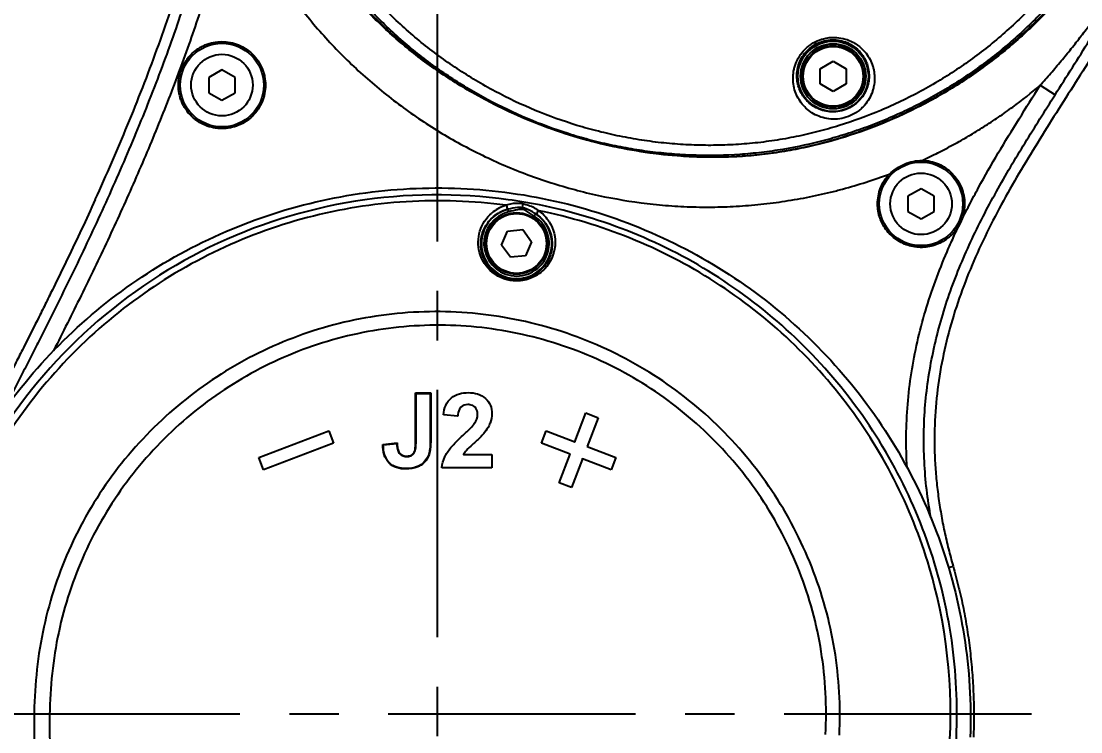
# Model space of a CAD drawing. Header units: millimetres. Extents: x 5828 to 6704, y 123 to 421.
# Drawn here: x 6585.03 to 6593.06, y 340.61 to 345.99 of the extents above; entities that cross this region are included whole.
import ezdxf

# ---------------------------------------------------------------- set-up
doc = ezdxf.new("R2010")
doc.units = ezdxf.units.MM
doc.linetypes.add('CENTER', pattern=[0.6, 0.375, -0.075, 0.075, -0.075])
for name, color, linetype in [('中心线', 7, 'Continuous'), ('外形图', 7, 'Continuous'), ('尺寸标注', 7, 'Continuous'), ('运动范围', 7, 'Continuous')]:
    doc.layers.add(name, color=color, linetype=linetype)
doc.styles.add('微软雅黑', font='msyh.ttc', dxfattribs={"height": 1.5})
doc.dimstyles.new('尺寸标注_1_15比例', dxfattribs={"dimtxt": 1.5, "dimasz": 1.25, "dimexe": 0.5, "dimexo": 0.4, "dimgap": 0.5, "dimtad": 1, "dimdec": 1, "dimlfac": 15, "dimdsep": 46, "dimtxsty": '微软雅黑', "dimcen": 0.09, "dimadec": 0, "dimazin": 0, "dimtp": 0.01, "dimtm": 0.01, "dimtfac": 1, "dimtdec": 1, "dimtofl": 0, "dimtmove": 0, "dimatfit": 3, "dimfxl": 1, "dimtolj": 1, "dimarcsym": 0})

# ---------------------------------------------------------------- blocks, each defined once
blk = doc.blocks.new('*D797')
at = {"layer": 'Defpoints', "color": 0}
for p in [(6541.8372, 378.1181), (6588.1866, 378.1181), (6595.1201, 318.7401)]:
    blk.add_point(p, dxfattribs=at)
at = {"layer": '尺寸标注', "color": 0, "lineweight": -2}
for p, q in [((6587.7866, 378.1181), (6541.3372, 378.1181)), ((6541.8372, 319.9901), (6541.8372, 376.8681)), ((6594.7201, 318.7401), (6541.3372, 318.7401))]:
    blk.add_line(p, q, dxfattribs=at)
at = {"layer": '尺寸标注', "color": 0}
for points in [[(6542.0455, 376.8681), (6541.6288, 376.8681), (6541.8372, 378.1181)], [(6541.6288, 319.9901), (6542.0455, 319.9901), (6541.8372, 318.7401)]]:
    blk.add_solid(points, dxfattribs=at)
at = {"layer": '尺寸标注', "color": 0, "insert": (6540.562, 347.1133), "char_height": 1.5, "attachment_point": 5, "rotation": 90, "style": '微软雅黑'}
blk.add_mtext('\\A1;890.7', dxfattribs=at)
blk = doc.blocks.new('*D798')
at = {"layer": 'Defpoints', "color": 0}
for p in [(6625.5646, 340.7401), (6588.1866, 317.3222), (6625.5646, 301.6394)]:
    blk.add_point(p, dxfattribs=at)
at = {"layer": '尺寸标注', "color": 0, "lineweight": -2}
for p, q in [((6625.5646, 340.3401), (6625.5646, 301.1394)), ((6588.1866, 316.9222), (6588.1866, 301.1394)), ((6589.4366, 301.6394), (6624.3146, 301.6394))]:
    blk.add_line(p, q, dxfattribs=at)
at = {"layer": '尺寸标注', "color": 0}
for points in [[(6589.4366, 301.8477), (6589.4366, 301.4311), (6588.1866, 301.6394)], [(6624.3146, 301.4311), (6624.3146, 301.8477), (6625.5646, 301.6394)]]:
    blk.add_solid(points, dxfattribs=at)
at = {"layer": '尺寸标注', "color": 0, "insert": (6607.2753, 302.915), "char_height": 1.5, "attachment_point": 5, "style": '微软雅黑'}
blk.add_mtext('\\A1;\\A1;560.6', dxfattribs=at)
blk = doc.blocks.new('*D799')
at = {"layer": 'Defpoints', "color": 0}
for p in [(6550.8086, 340.7401), (6588.1866, 305.9336), (6550.8086, 301.6394)]:
    blk.add_point(p, dxfattribs=at)
at = {"layer": '尺寸标注', "color": 0, "lineweight": -2}
for p, q in [((6550.8086, 340.3401), (6550.8086, 301.1394)), ((6588.1866, 305.5336), (6588.1866, 301.1394)), ((6586.9366, 301.6394), (6552.0586, 301.6394))]:
    blk.add_line(p, q, dxfattribs=at)
at = {"layer": '尺寸标注', "color": 0}
for points in [[(6552.0586, 301.8477), (6552.0586, 301.4311), (6550.8086, 301.6394)], [(6586.9366, 301.4311), (6586.9366, 301.8477), (6588.1866, 301.6394)]]:
    blk.add_solid(points, dxfattribs=at)
at = {"layer": '尺寸标注', "color": 0, "insert": (6570.2106, 302.915), "char_height": 1.5, "attachment_point": 5, "style": '微软雅黑'}
blk.add_mtext('\\A1;\\A1;560.6', dxfattribs=at)
blk = doc.blocks.new('*D817')
at = {"layer": 'Defpoints', "color": 0}
for p in [(6580.872, 340.7401), (6588.1866, 317.3222), (6588.1866, 306.6511)]:
    blk.add_point(p, dxfattribs=at)
at = {"layer": '尺寸标注', "color": 0, "lineweight": -2}
for p, q in [((6580.872, 340.3401), (6580.872, 306.1511)), ((6588.1866, 316.9222), (6588.1866, 306.1511)), ((6580.872, 306.6511), (6572.997, 306.6511)), ((6582.122, 306.6511), (6586.9366, 306.6511))]:
    blk.add_line(p, q, dxfattribs=at)
at = {"layer": '尺寸标注', "color": 0}
for points in [[(6582.122, 306.8594), (6582.122, 306.4428), (6580.872, 306.6511)], [(6586.9366, 306.4428), (6586.9366, 306.8594), (6588.1866, 306.6511)]]:
    blk.add_solid(points, dxfattribs=at)
at = {"layer": '尺寸标注', "color": 0, "insert": (6575.9077, 307.9302), "char_height": 1.5, "attachment_point": 5, "style": '微软雅黑'}
blk.add_mtext('\\A1;109.7', dxfattribs=at)
blk = doc.blocks.new('*D818')
at = {"layer": 'Defpoints', "color": 0}
for p in [(6608.3994, 340.7401), (6588.1866, 317.3222), (6608.3994, 306.6511)]:
    blk.add_point(p, dxfattribs=at)
at = {"layer": '尺寸标注', "color": 0, "lineweight": -2}
for p, q in [((6608.3994, 340.3401), (6608.3994, 306.1511)), ((6588.1866, 316.9222), (6588.1866, 306.1511)), ((6589.4366, 306.6511), (6607.1494, 306.6511))]:
    blk.add_line(p, q, dxfattribs=at)
at = {"layer": '尺寸标注', "color": 0}
for points in [[(6589.4366, 306.8594), (6589.4366, 306.4428), (6588.1866, 306.6511)], [(6607.1494, 306.4428), (6607.1494, 306.8594), (6608.3994, 306.6511)]]:
    blk.add_solid(points, dxfattribs=at)
at = {"layer": '尺寸标注', "color": 0, "insert": (6598.293, 307.9263), "char_height": 1.5, "attachment_point": 5, "style": '微软雅黑'}
blk.add_mtext('\\A1;303.2', dxfattribs=at)

msp = doc.modelspace()

# ---------------------------------------------------------------- linework, layer by layer
at = {"layer": '中心线', "linetype": 'CENTER', "ltscale": 5}
for p, q in [((6588.1866, 317.3222), (6588.1866, 364.2858)), ((6592.6895, 340.7401), (6583.7014, 340.7401))]:
    msp.add_line(p, q, dxfattribs=at)
at = {"layer": '外形图', "color": 7, "linetype": 'Continuous'}
for p, q in [((6591.0873, 345.6308), (6591.1866, 345.6881)), ((6591.1866, 345.6881), (6591.2859, 345.6308)), ((6586.5533, 345.6214), (6586.454, 345.5641)), ((6586.6526, 345.5641), (6586.5533, 345.6214)), ((6591.0873, 345.5161), (6591.0873, 345.6308)), ((6591.2859, 345.6308), (6591.2859, 345.5161)), ((6586.2236, 345.5068), (6586.2366, 345.5068)), ((6586.454, 345.5641), (6586.454, 345.4494)), ((6586.6526, 345.4494), (6586.6526, 345.5641)), ((6591.1866, 345.4588), (6591.0873, 345.5161)), ((6591.2859, 345.5161), (6591.1866, 345.4588)), ((6592.7569, 345.5053), (6592.8694, 345.4338)), ((6586.454, 345.4494), (6586.5533, 345.3921)), ((6586.5533, 345.3921), (6586.6526, 345.4494)), ((6591.8616, 344.9364), (6591.8612, 344.9233)), ((6591.8533, 344.7214), (6591.754, 344.6641)), ((6591.9526, 344.6641), (6591.8533, 344.7214)), ((6591.754, 344.6641), (6591.754, 344.5494)), ((6591.9526, 344.5494), (6591.9526, 344.6641)), ((6588.7218, 344.5658), (6588.7266, 344.5464)), ((6588.8286, 344.5773), (6588.827, 344.5646)), ((6588.9322, 344.5306), (6588.9213, 344.5139)), ((6591.754, 344.5494), (6591.8533, 344.4921)), ((6591.8533, 344.4921), (6591.9526, 344.5494)), ((6588.6726, 344.2948), (6588.7192, 344.3995)), ((6588.7192, 344.3995), (6588.8333, 344.4115)), ((6588.8333, 344.4115), (6588.9007, 344.3188)), ((6588.74, 344.202), (6588.6726, 344.2948)), ((6588.9007, 344.3188), (6588.854, 344.214)), ((6588.854, 344.214), (6588.74, 344.202)), ((6588.0218, 342.8074), (6588.0218, 343.1734)), ((6588.0218, 343.1734), (6588.1359, 343.1734)), ((6588.0218, 343.1734), (6588.0247, 343.1705)), ((6588.0247, 342.8074), (6588.0247, 343.1705)), ((6588.0247, 343.1705), (6588.1329, 343.1705)), ((6588.1359, 343.1734), (6588.1329, 343.1705)), ((6588.1329, 343.1705), (6588.1329, 342.8147)), ((6588.1359, 343.1734), (6588.1359, 342.8147)), ((6588.4207, 343.1758), (6588.4207, 343.1729)), ((6588.2933, 343.1366), (6588.295, 343.1343)), ((6588.418, 343.0857), (6588.418, 343.0886)), ((6588.5525, 343.1304), (6588.5505, 343.1283)), ((6588.3407, 342.9972), (6588.2325, 343.008)), ((6588.3639, 343.0652), (6588.3618, 343.0673)), ((6588.4718, 343.066), (6588.4738, 343.0681)), ((6588.4915, 343.0103), (6588.4944, 343.0103)), ((6588.6005, 343.0181), (6588.5976, 343.0181)), ((6589.2287, 342.8037), (6589.3123, 343.0216)), ((6589.3123, 343.0216), (6589.4057, 342.9857)), ((6589.3123, 343.0216), (6589.314, 343.0178)), ((6588.4688, 342.944), (6588.4713, 342.9424)), ((6588.5866, 342.945), (6588.5839, 342.9461)), ((6589.4057, 342.9857), (6589.3221, 342.7679)), ((6589.4057, 342.9857), (6589.4019, 342.9841)), ((6586.8333, 342.6843), (6587.3624, 342.8873)), ((6587.3624, 342.8873), (6587.3607, 342.8836)), ((6587.3624, 342.8873), (6587.3982, 342.794)), ((6588.3788, 342.8513), (6588.3808, 342.8491)), ((6588.5433, 342.8727), (6588.541, 342.8745)), ((6588.975, 342.794), (6589.0109, 342.8873)), ((6589.0109, 342.8873), (6589.0125, 342.8836)), ((6589.0109, 342.8873), (6589.2287, 342.8037)), ((6587.3982, 342.794), (6586.8692, 342.5909)), ((6587.3982, 342.794), (6587.3944, 342.7957)), ((6587.7733, 342.7819), (6587.8811, 342.7942)), ((6587.7762, 342.7793), (6587.8783, 342.791)), ((6587.8811, 342.7942), (6587.8783, 342.791)), ((6588.0218, 342.8074), (6588.0247, 342.8074)), ((6588.1359, 342.8147), (6588.1329, 342.8147)), ((6588.4722, 342.8004), (6588.4702, 342.8026)), ((6588.975, 342.794), (6588.9788, 342.7957)), ((6589.1929, 342.7104), (6588.975, 342.794)), ((6589.2287, 342.8037), (6589.2304, 342.8)), ((6589.3221, 342.7679), (6589.3183, 342.7662)), ((6589.3221, 342.7679), (6589.5399, 342.6843)), ((6586.8333, 342.6843), (6586.8371, 342.6826)), ((6586.8692, 342.5909), (6586.8333, 342.6843)), ((6587.8952, 342.7253), (6587.8927, 342.7238)), ((6587.9519, 342.6949), (6587.9519, 342.692)), ((6588.0059, 342.7166), (6588.0082, 342.7149)), ((6588.1233, 342.7066), (6588.1205, 342.7075)), ((6588.2567, 342.7151), (6588.2592, 342.7136)), ((6588.3848, 342.7077), (6588.6005, 342.7077)), ((6588.4069, 342.7377), (6588.4048, 342.7397)), ((6588.6005, 342.7077), (6588.5976, 342.7048)), ((6588.6005, 342.7077), (6588.6005, 342.6068)), ((6589.1092, 342.4925), (6589.1929, 342.7104)), ((6589.1929, 342.7104), (6589.1966, 342.7121)), ((6589.2862, 342.6745), (6589.2026, 342.4567)), ((6589.2862, 342.6745), (6589.2845, 342.6783)), ((6589.5041, 342.5909), (6589.2862, 342.6745)), ((6589.5399, 342.6843), (6589.5041, 342.5909)), ((6589.5399, 342.6843), (6589.5361, 342.6826)), ((6586.8692, 342.5909), (6586.8709, 342.5947)), ((6587.8189, 342.6439), (6587.821, 342.6459)), ((6587.948, 342.5971), (6587.948, 342.6)), ((6588.0631, 342.627), (6588.0615, 342.6294)), ((6588.6005, 342.6068), (6588.2197, 342.6068)), ((6588.6005, 342.6068), (6588.5976, 342.6097)), ((6589.5041, 342.5909), (6589.5024, 342.5947)), ((6589.1092, 342.4925), (6589.113, 342.4942)), ((6589.2026, 342.4567), (6589.1092, 342.4925)), ((6589.2026, 342.4567), (6589.2009, 342.4605)), ((6592.061, 341.8515), (6592.0957, 341.861))]:
    msp.add_line(p, q, dxfattribs=at)
msp.add_lwpolyline([(6587.6729, 346.0571), (6587.7543, 345.9756), (6587.8389, 345.8964), (6587.9267, 345.8196), (6588.0177, 345.7454), (6588.1119, 345.6737), (6588.2092, 345.6047), (6588.3095, 345.5385), (6588.4128, 345.4752), (6588.5187, 345.4149), (6588.6272, 345.358), (6588.738, 345.3045), (6588.8507, 345.2545), (6588.9651, 345.2083), (6589.0811, 345.1658), (6589.1984, 345.1273), (6589.3169, 345.0927), (6589.4364, 345.062), (6589.5566, 345.0354), (6589.6771, 345.0129), (6589.7974, 344.9945), (6589.9171, 344.9802), (6590.0358, 344.9702), (6590.1532, 344.9641), (6590.2692, 344.9621), (6590.3837, 344.964), (6590.4968, 344.9698), (6590.609, 344.9794), (6590.7207, 344.9928), (6590.8326, 345.0102), (6590.9449, 345.0316), (6591.0578, 345.0571), (6591.1711, 345.0868), (6591.2845, 345.1206), (6591.3975, 345.1585), (6591.5097, 345.2003), (6591.6205, 345.2459), (6591.7296, 345.2951), (6591.8368, 345.3479), (6591.9422, 345.4041), (6592.0458, 345.4639), (6592.1477, 345.5273), (6592.2477, 345.5943), (6592.3457, 345.6647), (6592.4411, 345.7384), (6592.5337, 345.8149), (6592.6233, 345.8941), (6592.7098, 345.976), (6592.7934, 346.0606)], dxfattribs=at)
for centre, radius in [((6586.5533, 345.5068), 0.3167), ((6591.1866, 345.5734), 0.267), ((6591.1866, 345.5734), 0.247), ((6591.1866, 345.5734), 0.2333), ((6586.5533, 345.5068), 0.2333), ((6591.1866, 345.5734), 0.2267), ((6591.8533, 344.6068), 0.3167), ((6591.8533, 344.6068), 0.2333), ((6588.7866, 344.3068), 0.2333), ((6588.7866, 344.3068), 0.2267)]:
    msp.add_circle(centre, radius, dxfattribs=at)
for centre, radius, start, end in [((6595.5055, 348.9732), 5.6833, 226.76877, 226.90065), ((6588.7962, 344.3453), 0.2653, 99.86214, 109.38232), ((6588.1851, 340.7318), 3.9433, 78.66838, 82.15331), ((6588.7942, 344.3581), 0.2524, 90.35805, 99.90064), ((6588.7937, 344.348), 0.2625, 81.29358, 90.23493), ((6588.7866, 344.3068), 0.247, 104.05744, 56.96716), ((6588.7898, 344.3124), 0.2948, 108.39013, 130.45806), ((6588.7873, 344.3187), 0.288, 107.33235, 108.31165), ((6588.7871, 344.3194), 0.2873, 105.93526, 107.33249), ((6588.793, 344.2861), 0.2887, 105.31826, 106.30108), ((6588.6305, 344.0632), 0.5563, 57.16582, 61.2862), ((6588.774, 344.2894), 0.2885, 54.69972, 55.68023), ((6588.7893, 344.3453), 0.2667, 51.62155, 52.88062), ((6588.7901, 344.3185), 0.2877, 52.69417, 55.07058), ((6588.7865, 344.314), 0.2935, 32.16755, 52.66034), ((6588.8199, 342.2887), 0.9286, 128.98149, 129.23728), ((6588.8484, 343.4286), 0.6662, 219.99148, 220.35249), ((6588.4728, 343.5674), 1.0519, 228.31437, 228.52744), ((6588.5305, 342.4586), 0.2885, 120.33391, 121.45998), ((6588.6721, 342.1067), 0.6743, 131.76325, 132.1346)]:
    msp.add_arc(centre, radius, start, end, dxfattribs=at)
for points, knots in [([(6593.6494, 350.0208), (6593.6664, 349.9321), (6593.6921, 349.7992), (6593.7262, 349.6219), (6593.7516, 349.4889), (6593.7769, 349.3559), (6593.8018, 349.2228), (6593.8265, 349.0897), (6593.8516, 348.9566), (6593.8771, 348.8237), (6593.9027, 348.6907), (6593.9265, 348.5574), (6593.9468, 348.4235), (6593.962, 348.2889), (6593.9745, 348.1089), (6593.975, 347.8829), (6593.9507, 347.6129), (6593.9022, 347.3463), (6593.8312, 347.0847), (6593.7402, 346.8294), (6593.6325, 346.5808), (6593.5112, 346.3386), (6593.3795, 346.1019), (6593.2405, 345.8695), (6593.0969, 345.6399), (6592.9027, 345.3355), (6592.7091, 345.0307), (6592.5259, 344.7195), (6592.3965, 344.4815), (6592.2782, 344.2378), (6592.1741, 343.9877), (6592.0873, 343.731), (6592.0202, 343.4684), (6591.9748, 343.2012), (6591.9527, 342.931), (6591.9545, 342.705), (6591.9677, 342.525), (6591.9832, 342.3904), (6592.0038, 342.2566), (6592.0252, 342.1457), (6592.0448, 342.0576), (6592.0662, 341.9699), (6592.0838, 341.9046), (6592.0957, 341.861)], [0, 0, 0, 0, 0.031253, 0.04688, 0.062506, 0.078133, 0.093759, 0.109386, 0.125012, 0.140638, 0.156265, 0.17189, 0.187516, 0.203142, 0.218765, 0.250005, 0.281248, 0.312491, 0.343736, 0.374984, 0.406234, 0.437485, 0.468738, 0.499991, 0.531244, 0.562497, 0.625003, 0.656256, 0.687508, 0.71876, 0.750009, 0.781257, 0.812504, 0.84375, 0.874995, 0.90624, 0.921866, 0.937493, 0.953119, 0.968746, 0.97656, 0.984373, 1, 1, 1, 1]), ([(6593.7541, 348.8209), (6593.7594, 348.7642), (6593.7676, 348.6505), (6593.7726, 348.4796), (6593.7693, 348.3087), (6593.7573, 348.1381), (6593.7365, 347.9684), (6593.6974, 347.7439), (6593.628, 347.4672), (6593.5135, 347.1447), (6593.3684, 346.8347), (6593.1936, 346.5404), (6592.9907, 346.2648), (6592.7618, 346.0103), (6592.5515, 345.8176), (6592.3728, 345.6761), (6592.2339, 345.5765), (6592.0904, 345.4834), (6591.9427, 345.3974), (6591.7911, 345.3183), (6591.5843, 345.2224), (6591.3709, 345.1415), (6591.1526, 345.0761), (6590.9866, 345.0352), (6590.8187, 345.0027), (6590.6494, 344.9789), (6590.479, 344.9641), (6590.2512, 344.9562), (6589.9662, 344.9681), (6589.6837, 345.0072), (6589.4606, 345.0538), (6589.2398, 345.1104), (6588.9689, 345.1998), (6588.6551, 345.3361), (6588.3549, 345.5004), (6588.0713, 345.692), (6587.8076, 345.9102), (6587.5671, 346.1538), (6587.3528, 346.4207), (6587.1984, 346.6606), (6587.0906, 346.8615), (6587.0177, 347.0161), (6586.953, 347.1744), (6586.8971, 347.336), (6586.8497, 347.5003), (6586.8101, 347.6666), (6586.7841, 347.8067), (6586.7683, 347.9196), (6586.762, 347.9762), (6586.7593, 348.0046)], [0, 0, 0, 0, 0.015628, 0.031256, 0.046883, 0.062511, 0.078138, 0.093766, 0.125012, 0.156258, 0.187504, 0.21875, 0.249996, 0.281242, 0.312488, 0.328115, 0.343743, 0.35937, 0.374998, 0.390625, 0.406253, 0.4375, 0.453127, 0.468755, 0.484382, 0.50001, 0.515637, 0.531264, 0.56251, 0.593757, 0.609385, 0.625013, 0.65626, 0.687508, 0.718755, 0.750001, 0.781247, 0.812492, 0.843736, 0.87498, 0.890607, 0.906235, 0.921862, 0.937489, 0.953117, 0.968744, 0.984372, 0.992186, 1, 1, 1, 1]), ([(6592.7569, 345.5053), (6592.7835, 345.5358), (6592.8367, 345.5969), (6592.9152, 345.6896), (6592.9922, 345.7835), (6593.0675, 345.8789), (6593.1408, 345.9757), (6593.2359, 346.1068), (6593.3265, 346.2412), (6593.4114, 346.3792), (6593.4718, 346.4846), (6593.5285, 346.5921), (6593.5812, 346.7015), (6593.6299, 346.8126), (6593.6892, 346.9622), (6593.7526, 347.1518), (6593.8106, 347.3819), (6593.8495, 347.6112), (6593.8693, 347.8367), (6593.8707, 348.0208), (6593.8634, 348.1637), (6593.8541, 348.2671), (6593.8414, 348.3673), (6593.8215, 348.4943), (6593.7923, 348.6452), (6593.7668, 348.7635), (6593.7541, 348.8209)], [0, 0, 0, 0, 0.03348, 0.066953, 0.10042, 0.133887, 0.167356, 0.20083, 0.267783, 0.301264, 0.334744, 0.368223, 0.401689, 0.435118, 0.468468, 0.534752, 0.600239, 0.664447, 0.726804, 0.78714, 0.816482, 0.845123, 0.872957, 0.899927, 0.951398, 1, 1, 1, 1]), ([(6592.8694, 345.4338), (6592.9133, 345.5028), (6593.0009, 345.6409), (6593.1306, 345.8488), (6593.2568, 346.0586), (6593.3778, 346.2713), (6593.4916, 346.4882), (6593.5955, 346.7098), (6593.6867, 346.9363), (6593.7621, 347.1669), (6593.8193, 347.3996), (6593.857, 347.6315), (6593.8753, 347.8596), (6593.8755, 348.0458), (6593.8669, 348.1902), (6593.8565, 348.2943), (6593.8427, 348.3947), (6593.8213, 348.5208), (6593.7907, 348.6693), (6593.7643, 348.7854), (6593.7514, 348.8414)], [0, 0, 0, 0, 0.067248, 0.134343, 0.201361, 0.268387, 0.335457, 0.402533, 0.469451, 0.535958, 0.601707, 0.666153, 0.728797, 0.789486, 0.818967, 0.847667, 0.875441, 0.902194, 0.95276, 1, 1, 1, 1]), ([(6593.7479, 348.4915), (6593.7481, 348.4366), (6593.7458, 348.3266), (6593.7342, 348.1621), (6593.7146, 347.9983), (6593.6782, 347.7815), (6593.6139, 347.5139), (6593.5077, 347.2013), (6593.3729, 346.8999), (6593.2102, 346.6126), (6593.021, 346.342), (6592.8428, 346.1324), (6592.689, 345.9752), (6592.5281, 345.8254), (6592.3568, 345.687), (6592.1767, 345.5609), (6592.0373, 345.4727), (6591.8939, 345.3912), (6591.7469, 345.3164), (6591.5965, 345.2486), (6591.4431, 345.188), (6591.287, 345.1346), (6591.0759, 345.0732), (6590.8608, 345.0263), (6590.6431, 344.9952), (6590.4242, 344.9748), (6590.204, 344.9706), (6589.9844, 344.9819), (6589.8203, 344.998), (6589.6571, 345.0218), (6589.4951, 345.0531), (6589.3348, 345.0918), (6589.1237, 345.1533), (6588.8655, 345.2486), (6588.5677, 345.391), (6588.2842, 345.5602), (6588.0176, 345.755), (6587.7706, 345.9741), (6587.5832, 346.1756), (6587.4452, 346.3468), (6587.3156, 346.5245), (6587.1989, 346.7112), (6587.0959, 346.9054), (6587.0256, 347.0546), (6586.9625, 347.207), (6586.9071, 347.3624), (6586.8593, 347.5203), (6586.8186, 347.6801), (6586.7849, 347.8416), (6586.7678, 347.9502), (6586.7607, 348.0047)], [0, 0, 0, 0, 0.015627, 0.031254, 0.046882, 0.062509, 0.093756, 0.125002, 0.156248, 0.187494, 0.21874, 0.249986, 0.265614, 0.281241, 0.312487, 0.328114, 0.343741, 0.359368, 0.374995, 0.390622, 0.406249, 0.421876, 0.437503, 0.468749, 0.484376, 0.500003, 0.531249, 0.546875, 0.562502, 0.578129, 0.593756, 0.609383, 0.62501, 0.656256, 0.687503, 0.718749, 0.749995, 0.781241, 0.812486, 0.828113, 0.843741, 0.874986, 0.890613, 0.90624, 0.921867, 0.937494, 0.953121, 0.968749, 0.984375, 1, 1, 1, 1]), ([(6593.6573, 348.4899), (6593.6574, 348.4338), (6593.6546, 348.3216), (6593.6418, 348.1539), (6593.6206, 347.9869), (6593.5815, 347.7661), (6593.5131, 347.4938), (6593.4006, 347.1764), (6593.2579, 346.8713), (6593.0858, 346.5818), (6592.8859, 346.3107), (6592.6981, 346.1021), (6592.5362, 345.9468), (6592.4093, 345.8363), (6592.2771, 345.7322), (6592.1402, 345.6345), (6591.9986, 345.5435), (6591.8526, 345.4598), (6591.7028, 345.3832), (6591.4984, 345.291), (6591.2872, 345.2144), (6591.0714, 345.1532), (6590.9075, 345.1153), (6590.7419, 345.0856), (6590.5749, 345.0646), (6590.4071, 345.0524), (6590.2389, 345.0488), (6590.0707, 345.0538), (6589.9029, 345.0669), (6589.736, 345.0883), (6589.5704, 345.1178), (6589.4063, 345.1551), (6589.1903, 345.2155), (6588.9262, 345.3106), (6588.6218, 345.4546), (6588.3325, 345.6271), (6588.1064, 345.7935), (6587.9359, 345.9393), (6587.8137, 346.0549), (6587.6973, 346.1765), (6587.5872, 346.3036), (6587.4833, 346.436), (6587.3863, 346.5735), (6587.2961, 346.7155), (6587.2129, 346.8618), (6587.1371, 347.012), (6587.0687, 347.1657), (6587.0082, 347.3227), (6586.9557, 347.4826), (6586.9107, 347.6447), (6586.8729, 347.8086), (6586.8479, 347.9466), (6586.8327, 348.0577), (6586.8208, 348.1692), (6586.8113, 348.3091), (6586.8067, 348.4211), (6586.8044, 348.4771)], [0, 0, 0, 0, 0.015627, 0.031253, 0.04688, 0.062507, 0.093751, 0.124996, 0.15624, 0.187484, 0.218728, 0.249972, 0.265599, 0.281226, 0.296852, 0.312479, 0.328106, 0.343732, 0.359359, 0.374986, 0.40623, 0.421856, 0.437483, 0.453109, 0.468736, 0.484362, 0.499989, 0.515615, 0.531242, 0.546868, 0.562495, 0.578122, 0.593748, 0.624993, 0.656237, 0.687482, 0.718726, 0.734352, 0.749979, 0.765606, 0.781232, 0.796859, 0.812486, 0.828112, 0.843739, 0.859365, 0.874992, 0.890618, 0.906244, 0.92187, 0.937497, 0.953123, 0.960936, 0.968748, 0.984373, 1, 1, 1, 1]), ([(6586.76, 348.0046), (6586.7648, 347.9587), (6586.7766, 347.867), (6586.8008, 347.7304), (6586.8306, 347.595), (6586.8655, 347.4609), (6586.9057, 347.3282), (6586.9666, 347.1536), (6587.0568, 346.9407), (6587.186, 346.6951), (6587.3353, 346.4612), (6587.5036, 346.2406), (6587.6896, 346.0347), (6587.8918, 345.8447), (6588.1087, 345.6717), (6588.3385, 345.5161), (6588.5794, 345.3786), (6588.83, 345.2596), (6589.0888, 345.1595), (6589.3543, 345.0791), (6589.6251, 345.0186), (6589.8996, 344.9785), (6590.1764, 344.9597), (6590.4539, 344.9633), (6590.7301, 344.9902), (6591.003, 345.0404), (6591.2262, 345.1006), (6591.4016, 345.159), (6591.5313, 345.2079), (6591.6591, 345.2618), (6591.7846, 345.3207), (6591.9078, 345.3844), (6592.0285, 345.4526), (6592.1464, 345.5255), (6592.2997, 345.6287), (6592.4839, 345.7685), (6592.6911, 345.953), (6592.8833, 346.1531), (6593.0592, 346.3677), (6593.2175, 346.5956), (6593.3106, 346.7554), (6593.3539, 346.8371)], [0, 0, 0, 0, 0.015627, 0.031254, 0.046881, 0.062509, 0.078136, 0.093763, 0.125011, 0.156258, 0.187506, 0.218754, 0.250002, 0.281251, 0.3125, 0.343749, 0.374999, 0.406248, 0.437498, 0.468748, 0.499998, 0.531247, 0.562496, 0.593744, 0.624992, 0.65624, 0.687488, 0.703116, 0.718743, 0.73437, 0.749998, 0.765625, 0.781253, 0.79688, 0.812507, 0.843756, 0.875005, 0.906253, 0.937502, 0.968751, 1, 1, 1, 1]), ([(6586.5097, 347.0039), (6586.49, 346.9163), (6586.4478, 346.7414), (6586.377, 346.4809), (6586.2992, 346.2219), (6586.1864, 345.8794), (6586.0617, 345.541), (6585.9275, 345.2063), (6585.8227, 344.957), (6585.7143, 344.7093), (6585.6022, 344.4632), (6585.4869, 344.2186), (6585.3686, 343.9754), (6585.2683, 343.7736), (6585.1875, 343.6125), (6585.1267, 343.4917), (6585.0656, 343.3711), (6585.0041, 343.2507), (6584.9419, 343.1306), (6584.9, 343.0509), (6584.8789, 343.011)], [0, 0, 0, 0, 0.062257, 0.124748, 0.187266, 0.249783, 0.374813, 0.437332, 0.499851, 0.56237, 0.624889, 0.687407, 0.749926, 0.812444, 0.843704, 0.874963, 0.906222, 0.937482, 0.968741, 1, 1, 1, 1]), ([(6586.6398, 346.9586), (6586.631, 346.9209), (6586.613, 346.8456), (6586.5842, 346.7329), (6586.5539, 346.6205), (6586.5226, 346.5081), (6586.4902, 346.3961), (6586.4568, 346.2843), (6586.4223, 346.1728), (6586.3748, 346.0247), (6586.3122, 345.8406), (6586.2329, 345.6212), (6586.1498, 345.4031), (6586.0631, 345.1865), (6585.9734, 344.9711), (6585.8809, 344.7569), (6585.7857, 344.5438), (6585.6879, 344.332), (6585.5878, 344.1212), (6585.4855, 343.9115), (6585.3818, 343.7025), (6585.312, 343.5634), (6585.277, 343.494)], [0, 0, 0, 0, 0.031081, 0.062247, 0.093473, 0.124725, 0.155985, 0.187245, 0.218504, 0.249764, 0.312283, 0.374803, 0.437322, 0.499842, 0.562362, 0.624882, 0.687402, 0.749922, 0.812442, 0.874961, 0.937481, 1, 1, 1, 1]), ([(6585.5931, 344.6392), (6585.6779, 344.8258), (6585.8417, 345.2016), (6586.0656, 345.7745), (6586.2287, 346.2606), (6586.3415, 346.6547), (6586.3913, 346.8536), (6586.4143, 346.9535)], [0, 0, 0, 0, 0.249977, 0.49997, 0.749971, 0.874987, 1, 1, 1, 1]), ([(6586.6398, 346.9586), (6586.6884, 346.8445), (6586.7696, 346.6765), (6586.8935, 346.461), (6586.9942, 346.3038), (6587.1023, 346.1516), (6587.2559, 345.9557), (6587.4652, 345.725), (6587.7416, 345.4734), (6587.9909, 345.2866), (6588.2003, 345.152), (6588.362, 345.0587), (6588.528, 344.9732), (6588.6979, 344.8957), (6588.8713, 344.8264), (6589.0478, 344.7655), (6589.227, 344.7131), (6589.469, 344.6547), (6589.7149, 344.6138), (6589.9626, 344.5903), (6590.1492, 344.5817), (6590.3359, 344.5822), (6590.5224, 344.5918), (6590.7082, 344.6102), (6590.8929, 344.6372), (6591.0457, 344.6669), (6591.1669, 344.695), (6591.2874, 344.726), (6591.4366, 344.7702), (6591.5543, 344.8108), (6591.6127, 344.8323)], [0, 0, 0, 0, 0.062319, 0.093572, 0.124829, 0.156087, 0.187346, 0.249845, 0.312344, 0.374843, 0.406102, 0.437361, 0.468619, 0.499878, 0.531136, 0.562395, 0.593654, 0.624912, 0.687412, 0.71867, 0.749929, 0.781187, 0.812446, 0.843705, 0.874963, 0.906222, 0.921853, 0.937483, 0.968741, 1, 1, 1, 1]), ([(6586.2236, 345.5068), (6586.2236, 345.5283), (6586.2279, 345.5715), (6586.2467, 345.6338), (6586.2723, 345.6816), (6586.298, 345.7163), (6586.3198, 345.7403), (6586.3438, 345.762), (6586.3698, 345.7813), (6586.3976, 345.798), (6586.4367, 345.8164), (6586.4886, 345.8322), (6586.5533, 345.8385), (6586.618, 345.8322), (6586.6803, 345.8133), (6586.7281, 345.7877), (6586.7628, 345.762), (6586.7948, 345.733), (6586.8292, 345.6911), (6586.8547, 345.6433), (6586.8693, 345.6026), (6586.8798, 345.5608), (6586.883, 345.5283), (6586.883, 345.5068)], [0, 0, 0, 0, 0.062477, 0.124953, 0.18743, 0.218705, 0.249981, 0.281257, 0.312533, 0.343809, 0.375085, 0.437562, 0.500038, 0.562514, 0.624991, 0.687467, 0.718743, 0.750019, 0.812495, 0.874971, 0.906247, 0.937523, 1, 1, 1, 1]), ([(6590.8826, 345.5551), (6590.8823, 345.5743), (6590.8847, 345.6033), (6590.8932, 345.6414), (6590.9057, 345.6798), (6590.9291, 345.7267), (6590.9621, 345.7686), (6590.9941, 345.7982), (6591.03, 345.8248), (6591.0805, 345.8508), (6591.1355, 345.865), (6591.1803, 345.869), (6591.2243, 345.8681), (6591.2774, 345.8586), (6591.3265, 345.8386), (6591.3618, 345.8176), (6591.3859, 345.7999), (6591.4078, 345.7803), (6591.4339, 345.7523), (6591.461, 345.7136), (6591.4805, 345.6711), (6591.4912, 345.636), (6591.4988, 345.6002), (6591.5009, 345.5727), (6591.5007, 345.5544)], [0, 0, 0, 0, 0.058637, 0.088727, 0.11938, 0.182433, 0.247961, 0.281625, 0.315758, 0.384834, 0.454102, 0.488467, 0.522433, 0.588715, 0.652616, 0.683698, 0.714207, 0.744185, 0.773684, 0.831421, 0.887997, 0.91605, 0.944026, 1, 1, 1, 1]), ([(6590.9117, 345.5734), (6590.9115, 345.5901), (6590.9135, 345.6156), (6590.9209, 345.6489), (6590.9319, 345.6828), (6590.9526, 345.7244), (6590.982, 345.7617), (6591.0107, 345.7882), (6591.0431, 345.8122), (6591.0889, 345.8354), (6591.1484, 345.8503), (6591.2086, 345.8517), (6591.2657, 345.8406), (6591.3171, 345.8189), (6591.3612, 345.7889), (6591.3973, 345.7526), (6591.4253, 345.7117), (6591.4452, 345.6675), (6591.4569, 345.621), (6591.4592, 345.5893), (6591.459, 345.5734)], [0, 0, 0, 0, 0.057909, 0.087751, 0.118254, 0.181365, 0.24751, 0.281701, 0.316488, 0.387112, 0.457937, 0.52736, 0.59427, 0.65823, 0.719343, 0.778019, 0.834803, 0.890301, 0.945144, 1, 1, 1, 1]), ([(6591.459, 345.5734), (6591.4587, 345.5572), (6591.4562, 345.5326), (6591.4484, 345.5006), (6591.4373, 345.4682), (6591.4171, 345.4286), (6591.3886, 345.3926), (6591.3607, 345.3667), (6591.3285, 345.3427), (6591.2827, 345.3192), (6591.223, 345.3041), (6591.1631, 345.3026), (6591.1072, 345.3132), (6591.0575, 345.3335), (6591.0146, 345.3615), (6590.9788, 345.3955), (6590.9501, 345.4346), (6590.9288, 345.4779), (6590.9153, 345.5246), (6590.9119, 345.5571), (6590.9117, 345.5734)], [0, 0, 0, 0, 0.057279, 0.086498, 0.116238, 0.177699, 0.24266, 0.276702, 0.311742, 0.383974, 0.456824, 0.527184, 0.593529, 0.656008, 0.715497, 0.772989, 0.829401, 0.88555, 0.942183, 1, 1, 1, 1]), ([(6586.883, 345.5068), (6586.883, 345.4852), (6586.8787, 345.442), (6586.8598, 345.3798), (6586.8292, 345.3224), (6586.7947, 345.2805), (6586.7628, 345.2515), (6586.7281, 345.2258), (6586.6802, 345.2002), (6586.618, 345.1814), (6586.5533, 345.175), (6586.4885, 345.1814), (6586.4263, 345.2002), (6586.3785, 345.2258), (6586.3438, 345.2515), (6586.3118, 345.2805), (6586.2774, 345.3224), (6586.2518, 345.3703), (6586.2373, 345.4109), (6586.2268, 345.4528), (6586.2236, 345.4852), (6586.2236, 345.5068)], [0, 0, 0, 0, 0.062487, 0.124972, 0.187458, 0.249943, 0.281224, 0.312505, 0.374991, 0.437476, 0.499962, 0.562448, 0.624934, 0.68742, 0.7187, 0.749981, 0.812467, 0.874952, 0.906233, 0.937514, 1, 1, 1, 1]), ([(6591.5007, 345.5544), (6591.5005, 345.5358), (6591.4976, 345.5076), (6591.4887, 345.4708), (6591.4761, 345.4339), (6591.453, 345.3889), (6591.4209, 345.3484), (6591.3896, 345.3194), (6591.3539, 345.2928), (6591.3033, 345.2666), (6591.2373, 345.2494), (6591.1707, 345.247), (6591.1077, 345.2581), (6591.0509, 345.2806), (6591.0016, 345.3121), (6590.9602, 345.3509), (6590.9269, 345.3957), (6590.9023, 345.4454), (6590.8867, 345.499), (6590.8828, 345.5363), (6590.8826, 345.5551)], [0, 0, 0, 0, 0.05807, 0.087621, 0.117628, 0.179339, 0.243987, 0.277584, 0.311969, 0.382388, 0.453338, 0.52246, 0.588422, 0.651155, 0.711276, 0.769599, 0.826927, 0.883996, 0.941479, 1, 1, 1, 1]), ([(6591.8616, 344.9364), (6591.9018, 344.9552), (6591.9816, 344.9939), (6592.0995, 345.0553), (6592.2154, 345.1207), (6592.3289, 345.1901), (6592.4399, 345.2632), (6592.5846, 345.3658), (6592.6892, 345.4481), (6592.7569, 345.5053)], [0, 0, 0, 0, 0.125006, 0.250011, 0.375016, 0.50002, 0.625023, 0.750028, 1, 1, 1, 1]), ([(6592.1502, 344.4622), (6592.1722, 344.5074), (6592.2175, 344.5973), (6592.3123, 344.7748), (6592.4877, 345.0803), (6592.649, 345.3355), (6592.7569, 345.5053)], [0, 0, 0, 0, 0.125003, 0.250007, 0.500005, 1, 1, 1, 1]), ([(6591.9274, 342.2274), (6591.9149, 342.2979), (6591.8939, 342.4395), (6591.8756, 342.6536), (6591.8717, 342.8684), (6591.8827, 343.0829), (6591.9081, 343.2962), (6591.9475, 343.5074), (6592.0002, 343.7156), (6592.0652, 343.9204), (6592.1414, 344.1212), (6592.2562, 344.3834), (6592.4207, 344.7016), (6592.6395, 345.0711), (6592.7926, 345.313), (6592.8694, 345.4338)], [0, 0, 0, 0, 0.0625, 0.124998, 0.187495, 0.249993, 0.31249, 0.374989, 0.437488, 0.499988, 0.56249, 0.624993, 0.749983, 0.874988, 1, 1, 1, 1]), ([(6591.6127, 344.8323), (6591.6454, 344.8643), (6591.7242, 344.9155), (6591.8159, 344.9355), (6591.8616, 344.9364)], [0, 0, 0, 0, 0.499975, 1, 1, 1, 1]), ([(6591.8616, 344.9364), (6591.8722, 344.9361), (6591.8934, 344.9345), (6591.9352, 344.9273), (6591.986, 344.9108), (6592.0326, 344.8849), (6592.0663, 344.859), (6592.0974, 344.8301), (6592.1308, 344.7885), (6592.1606, 344.7318), (6592.1788, 344.6705), (6592.183, 344.628), (6592.183, 344.6068)], [0, 0, 0, 0, 0.062555, 0.12511, 0.250072, 0.375036, 0.437591, 0.500146, 0.625109, 0.750073, 0.875035, 1, 1, 1, 1]), ([(6591.5236, 344.6068), (6591.5236, 344.6274), (6591.5275, 344.6689), (6591.5449, 344.7288), (6591.5732, 344.7843), (6591.5987, 344.8173), (6591.6128, 344.8323)], [0, 0, 0, 0, 0.250001, 0.499999, 0.749997, 1, 1, 1, 1]), ([(6584.1826, 341.2011), (6584.2433, 341.7071), (6584.5684, 342.7045), (6585.4108, 343.7047), (6586.2669, 344.272), (6586.9801, 344.5698), (6587.7365, 344.727), (6588.5091, 344.7387), (6589.27, 344.6049), (6589.9922, 344.3304), (6590.6496, 343.9245), (6591.2186, 343.4016), (6591.6778, 342.7802), (6592.0105, 342.0827), (6592.2041, 341.3349), (6592.2353, 340.8201), (6592.2258, 340.5643)], [0, 0, 0, 0, 0.124558, 0.249131, 0.311704, 0.374277, 0.43685, 0.499423, 0.561996, 0.624569, 0.687143, 0.749716, 0.812289, 0.87486, 0.937431, 1, 1, 1, 1]), ([(6588.7235, 344.6382), (6588.3409, 344.6909), (6587.5553, 344.6834), (6586.435, 344.3292), (6585.4659, 343.6651), (6584.9755, 343.0513), (6584.7815, 342.7174)], [0, 0, 0, 0, 0.250003, 0.499998, 0.749998, 1, 1, 1, 1]), ([(6588.7082, 344.5957), (6588.4576, 344.6293), (6587.9483, 344.6476), (6587.1946, 344.5264), (6586.4787, 344.2604), (6585.6138, 343.7298), (6584.7525, 342.765), (6584.4099, 341.7867), (6584.338, 341.2885)], [0, 0, 0, 0, 0.125283, 0.2506, 0.375885, 0.501184, 0.750581, 1, 1, 1, 1]), ([(6585.5931, 344.6392), (6585.559, 344.5643), (6585.4899, 344.4149), (6585.3837, 344.192), (6585.2936, 344.007), (6585.2207, 343.8594), (6585.1475, 343.712), (6585.0736, 343.5649), (6584.9988, 343.4183), (6584.9234, 343.272), (6584.8282, 343.0896), (6584.7512, 342.944), (6584.7127, 342.8713)], [0, 0, 0, 0, 0.125, 0.25, 0.375, 0.4375, 0.500001, 0.625001, 0.687501, 0.75, 0.875, 1, 1, 1, 1]), ([(6588.8331, 344.6076), (6588.8329, 344.6057), (6588.8316, 344.5956), (6588.83, 344.5855), (6588.8286, 344.5773)], [0, 0, 0, 0, 0.185142, 1, 1, 1, 1]), ([(6588.8334, 344.6075), (6588.8445, 344.6058), (6588.8861, 344.5968), (6588.9252, 344.5769), (6588.9502, 344.558)], [0, 0, 0, 0, 0.262294, 1, 1, 1, 1]), ([(6592.1502, 344.4622), (6592.1482, 344.458), (6592.1448, 344.452), (6592.14, 344.4441), (6592.1365, 344.4381), (6592.1329, 344.4322), (6592.128, 344.4244), (6592.1215, 344.4149), (6592.1132, 344.4038), (6592.1015, 344.3895), (6592.0858, 344.3725), (6592.0653, 344.3538), (6592.036, 344.3313), (6591.996, 344.3079), (6591.9441, 344.2882), (6591.8986, 344.2793), (6591.8617, 344.2768), (6591.8248, 344.2774), (6591.7789, 344.284), (6591.726, 344.301), (6591.6766, 344.3266), (6591.6322, 344.3601), (6591.5941, 344.4005), (6591.5633, 344.4468), (6591.5406, 344.4975), (6591.5267, 344.5514), (6591.5236, 344.5883), (6591.5236, 344.6068)], [0, 0, 0, 0, 0.015634, 0.023459, 0.031282, 0.0391, 0.046916, 0.062554, 0.078194, 0.093832, 0.125102, 0.156372, 0.187642, 0.250126, 0.312612, 0.375096, 0.406366, 0.437636, 0.500121, 0.562606, 0.625091, 0.687575, 0.75006, 0.812545, 0.87503, 0.937515, 1, 1, 1, 1]), ([(6592.183, 344.6068), (6592.183, 344.5943), (6592.1819, 344.5756), (6592.1784, 344.551), (6592.1747, 344.5327), (6592.1708, 344.5176), (6592.1671, 344.5057), (6592.1642, 344.4968), (6592.1608, 344.4881), (6592.1573, 344.4795), (6592.154, 344.4707), (6592.1516, 344.465), (6592.1502, 344.4622)], [0, 0, 0, 0, 0.249915, 0.374922, 0.499932, 0.624935, 0.687461, 0.749967, 0.812448, 0.874965, 0.93752, 1, 1, 1, 1]), ([(6588.7883, 344.0225), (6588.7233, 344.0224), (6588.5946, 344.0675), (6588.4913, 344.2276), (6588.4937, 344.4046), (6588.5571, 344.5014), (6588.5985, 344.5367)], [0, 0, 0, 0, 0.278834, 0.533759, 0.767074, 1, 1, 1, 1]), ([(6588.5478, 344.4315), (6588.5641, 344.4617), (6588.6105, 344.5188), (6588.6762, 344.5527), (6588.7119, 344.5631)], [0, 0, 0, 0, 0.479598, 1, 1, 1, 1]), ([(6588.7082, 344.5956), (6588.7112, 344.5905), (6588.7142, 344.5806), (6588.7158, 344.5691), (6588.7137, 344.565)], [0, 0, 0, 0, 0.563176, 1, 1, 1, 1]), ([(6588.7137, 344.565), (6588.7134, 344.5644), (6588.7128, 344.5635), (6588.7118, 344.5631), (6588.7113, 344.5631)], [0, 0, 0, 0, 0.549725, 1, 1, 1, 1]), ([(6589.0193, 344.1758), (6589.051, 344.2321), (6589.0728, 344.3742), (6588.9898, 344.4908), (6588.9366, 344.5277)], [0, 0, 0, 0, 0.49984, 1, 1, 1, 1]), ([(6588.9548, 344.5544), (6588.9503, 344.5505), (6588.9442, 344.5421), (6588.9389, 344.5316), (6588.9396, 344.5271)], [0, 0, 0, 0, 0.564217, 1, 1, 1, 1]), ([(6588.9396, 344.5271), (6588.9397, 344.5266), (6588.9399, 344.5259), (6588.9404, 344.5252), (6588.9407, 344.525)], [0, 0, 0, 0, 0.545306, 1, 1, 1, 1]), ([(6588.9407, 344.5249), (6588.9737, 344.5015), (6589.0283, 344.4423), (6589.0629, 344.3303), (6589.0508, 344.2162), (6589.0119, 344.1493), (6588.9861, 344.1211)], [0, 0, 0, 0, 0.265497, 0.509329, 0.748975, 1, 1, 1, 1]), ([(6592.0486, 340.2786), (6592.1066, 340.7559), (6592.042, 341.7418), (6591.4135, 343.0762), (6590.3426, 344.0907), (6589.4262, 344.46), (6588.9548, 344.5544)], [0, 0, 0, 0, 0.250013, 0.499998, 0.74998, 1, 1, 1, 1]), ([(6592.0947, 340.2428), (6592.1242, 340.4868), (6592.141, 340.981), (6591.9898, 341.9545), (6591.4605, 343.0922), (6590.5493, 343.9549), (6589.6747, 344.4078), (6589.2008, 344.5499), (6588.9599, 344.5982)], [0, 0, 0, 0, 0.125348, 0.250526, 0.50001, 0.749455, 0.874726, 1, 1, 1, 1]), ([(6588.6002, 344.498), (6588.5543, 344.4535), (6588.4948, 344.3248), (6588.558, 344.1254), (6588.7379, 344.0184), (6588.8765, 344.0474), (6588.9304, 344.0818)], [0, 0, 0, 0, 0.250003, 0.49999, 0.749995, 1, 1, 1, 1]), ([(6589.0349, 344.4703), (6589.0681, 344.4175), (6589.1005, 344.2853), (6589.0438, 344.1611), (6589.0005, 344.1149)], [0, 0, 0, 0, 0.49581, 1, 1, 1, 1]), ([(6591.7472, 342.6081), (6591.7421, 342.6879), (6591.7377, 342.8479), (6591.7489, 343.0878), (6591.7774, 343.3262), (6591.8227, 343.5619), (6591.8838, 343.7941), (6591.9595, 344.0219), (6592.0336, 344.2077), (6592.0986, 344.3539), (6592.1327, 344.4262), (6592.1502, 344.4622)], [0, 0, 0, 0, 0.124994, 0.249987, 0.374982, 0.499978, 0.624976, 0.749978, 0.874982, 0.937491, 1, 1, 1, 1]), ([(6588.7866, 344.0328), (6588.7349, 344.0327), (6588.6328, 344.0628), (6588.5341, 344.1754), (6588.5051, 344.31), (6588.5282, 344.3951), (6588.5478, 344.4315)], [0, 0, 0, 0, 0.280859, 0.540625, 0.775672, 1, 1, 1, 1]), ([(6588.9861, 344.1211), (6588.9799, 344.1142), (6588.9527, 344.0873), (6588.9198, 344.0662), (6588.8932, 344.0548)], [0, 0, 0, 0, 0.242319, 1, 1, 1, 1]), ([(6588.8932, 344.0548), (6588.8849, 344.0513), (6588.8508, 344.0387), (6588.8141, 344.0328), (6588.7866, 344.0328)], [0, 0, 0, 0, 0.245728, 1, 1, 1, 1]), ([(6589.0005, 344.1149), (6588.9937, 344.1077), (6588.9644, 344.0794), (6588.9291, 344.0573), (6588.9007, 344.0453)], [0, 0, 0, 0, 0.243297, 1, 1, 1, 1]), ([(6591.234, 340.5795), (6591.2447, 340.796), (6591.2199, 341.2328), (6591.0457, 341.8643), (6590.7415, 342.4449), (6590.3215, 342.9479), (6589.8044, 343.3506), (6589.2135, 343.6339), (6588.5764, 343.7871), (6587.9212, 343.8025), (6587.2777, 343.6784), (6586.6753, 343.4202), (6586.1414, 343.0402), (6585.6999, 342.5559), (6585.3705, 341.9892), (6585.2054, 341.468), (6585.1408, 341.0385), (6585.1205, 340.6048), (6585.1396, 340.28), (6585.1449, 340.0633)], [0, 0, 0, 0, 0.062488, 0.125008, 0.187499, 0.250004, 0.312502, 0.375004, 0.437507, 0.500007, 0.562505, 0.625005, 0.687508, 0.750007, 0.812512, 0.875018, 0.906308, 0.937532, 1, 1, 1, 1]), ([(6591.1283, 340.5855), (6591.1402, 340.7948), (6591.1184, 341.2174), (6590.9518, 341.8287), (6590.6588, 342.3908), (6590.2531, 342.8776), (6589.7528, 343.2669), (6589.1808, 343.5399), (6588.5642, 343.686), (6587.9305, 343.698), (6587.3088, 343.5744), (6586.7279, 343.3209), (6586.2141, 342.9499), (6585.7902, 342.4789), (6585.4748, 341.9291), (6585.3175, 341.4244), (6585.2565, 341.0088), (6585.2382, 340.5893), (6585.2573, 340.2753), (6585.2626, 340.0658)], [0, 0, 0, 0, 0.062487, 0.125008, 0.187498, 0.250002, 0.3125, 0.375001, 0.437504, 0.500003, 0.562502, 0.625002, 0.687506, 0.750006, 0.812511, 0.875019, 0.906309, 0.937532, 1, 1, 1, 1]), ([(6588.2933, 343.1366), (6588.311, 343.1502), (6588.3526, 343.1706), (6588.3981, 343.1758), (6588.4207, 343.1758)], [0, 0, 0, 0, 0.496689, 1, 1, 1, 1]), ([(6588.4207, 343.1758), (6588.4447, 343.1758), (6588.4925, 343.1705), (6588.5355, 343.1465), (6588.5525, 343.1304)], [0, 0, 0, 0, 0.505925, 1, 1, 1, 1]), ([(6588.2325, 343.008), (6588.235, 343.0324), (6588.2448, 343.0806), (6588.2743, 343.1221), (6588.2933, 343.1366)], [0, 0, 0, 0, 0.506768, 1, 1, 1, 1]), ([(6588.4718, 343.066), (6588.4617, 343.0761), (6588.4424, 343.0846), (6588.4231, 343.0857), (6588.418, 343.0857)], [0, 0, 0, 0, 0.736842, 1, 1, 1, 1]), ([(6588.5525, 343.1304), (6588.5676, 343.1161), (6588.5931, 343.0813), (6588.6005, 343.0389), (6588.6005, 343.0181)], [0, 0, 0, 0, 0.499359, 1, 1, 1, 1]), ([(6588.3639, 343.0652), (6588.36, 343.0612), (6588.3458, 343.0411), (6588.3419, 343.0159), (6588.3407, 342.9972)], [0, 0, 0, 0, 0.229734, 1, 1, 1, 1]), ([(6588.4915, 343.0103), (6588.4915, 343.0157), (6588.4904, 343.0355), (6588.4821, 343.0557), (6588.4718, 343.066)], [0, 0, 0, 0, 0.267769, 1, 1, 1, 1]), ([(6588.3788, 342.8513), (6588.3992, 342.8702), (6588.4301, 342.9001), (6588.4603, 342.9313), (6588.4688, 342.944)], [0, 0, 0, 0, 0.646033, 1, 1, 1, 1]), ([(6588.5866, 342.945), (6588.5841, 342.9388), (6588.5724, 342.9131), (6588.5565, 342.8896), (6588.5433, 342.8727)], [0, 0, 0, 0, 0.238885, 1, 1, 1, 1]), ([(6588.2567, 342.7151), (6588.2718, 342.7399), (6588.3118, 342.7866), (6588.3553, 342.8294), (6588.3788, 342.8513)], [0, 0, 0, 0, 0.474397, 1, 1, 1, 1]), ([(6588.5433, 342.8727), (6588.5397, 342.868), (6588.5175, 342.8424), (6588.4927, 342.8193), (6588.4722, 342.8004)], [0, 0, 0, 0, 0.176276, 1, 1, 1, 1]), ([(6587.8189, 342.6439), (6587.8021, 342.6614), (6587.778, 342.707), (6587.7733, 342.7568), (6587.7733, 342.7819)], [0, 0, 0, 0, 0.491936, 1, 1, 1, 1]), ([(6587.821, 342.6459), (6587.8045, 342.6631), (6587.7812, 342.7073), (6587.7764, 342.7554), (6587.7762, 342.7793)], [0, 0, 0, 0, 0.498904, 1, 1, 1, 1]), ([(6587.8783, 342.791), (6587.8788, 342.7795), (6587.8808, 342.7566), (6587.8866, 342.7335), (6587.8927, 342.7238)], [0, 0, 0, 0, 0.500554, 1, 1, 1, 1]), ([(6587.8811, 342.7942), (6587.8816, 342.7816), (6587.8835, 342.7582), (6587.8894, 342.7346), (6587.8952, 342.7253)], [0, 0, 0, 0, 0.537877, 1, 1, 1, 1]), ([(6588.0059, 342.7166), (6588.014, 342.7279), (6588.0205, 342.7599), (6588.0218, 342.7904), (6588.0218, 342.8074)], [0, 0, 0, 0, 0.450295, 1, 1, 1, 1]), ([(6588.0082, 342.7149), (6588.0175, 342.7277), (6588.0234, 342.7606), (6588.0247, 342.7916), (6588.0247, 342.8074)], [0, 0, 0, 0, 0.499205, 1, 1, 1, 1]), ([(6588.1359, 342.8147), (6588.1359, 342.8053), (6588.1351, 342.769), (6588.1318, 342.7321), (6588.1233, 342.7066)], [0, 0, 0, 0, 0.260497, 1, 1, 1, 1]), ([(6588.4722, 342.8004), (6588.465, 342.7938), (6588.443, 342.7733), (6588.4206, 342.7529), (6588.4069, 342.7377)], [0, 0, 0, 0, 0.321874, 1, 1, 1, 1]), ([(6587.8927, 342.7238), (6587.8988, 342.7139), (6587.9162, 342.6964), (6587.9402, 342.692), (6587.9519, 342.692)], [0, 0, 0, 0, 0.499519, 1, 1, 1, 1]), ([(6587.8952, 342.7253), (6587.9009, 342.716), (6587.9173, 342.6991), (6587.9405, 342.6949), (6587.9519, 342.6949)], [0, 0, 0, 0, 0.488437, 1, 1, 1, 1]), ([(6587.9519, 342.6949), (6587.9622, 342.6949), (6587.9826, 342.6967), (6588.0002, 342.7089), (6588.0059, 342.7166)], [0, 0, 0, 0, 0.518498, 1, 1, 1, 1]), ([(6587.9519, 342.692), (6587.9624, 342.692), (6587.9836, 342.6939), (6588.0021, 342.7065), (6588.0082, 342.7149)], [0, 0, 0, 0, 0.502031, 1, 1, 1, 1]), ([(6588.1233, 342.7066), (6588.1181, 342.6907), (6588.1024, 342.66), (6588.0772, 342.6366), (6588.0631, 342.627)], [0, 0, 0, 0, 0.494514, 1, 1, 1, 1]), ([(6588.2197, 342.6068), (6588.2226, 342.6352), (6588.2334, 342.673), (6588.2516, 342.7067), (6588.2567, 342.7151)], [0, 0, 0, 0, 0.744473, 1, 1, 1, 1]), ([(6587.948, 342.5971), (6587.9242, 342.5971), (6587.8768, 342.6022), (6587.8348, 342.6274), (6587.8189, 342.6439)], [0, 0, 0, 0, 0.50989, 1, 1, 1, 1]), ([(6587.948, 342.6), (6587.925, 342.6), (6587.8784, 342.6049), (6587.8369, 342.6294), (6587.821, 342.6459)], [0, 0, 0, 0, 0.50111, 1, 1, 1, 1]), ([(6588.0631, 342.627), (6588.0552, 342.6215), (6588.0197, 342.6023), (6587.9784, 342.5971), (6587.948, 342.5971)], [0, 0, 0, 0, 0.240716, 1, 1, 1, 1]), ([(6592.0957, 341.861), (6592.103, 341.8347), (6592.1174, 341.7819), (6592.1347, 341.7158), (6592.1477, 341.6627), (6592.1601, 341.6094), (6592.1744, 341.5425), (6592.1896, 341.4619), (6592.203, 341.381), (6592.2146, 341.2998), (6592.2281, 341.1912), (6592.2414, 341.0551), (6592.2513, 340.8913), (6592.2546, 340.7273), (6592.2522, 340.6179), (6592.2498, 340.5633)], [0, 0, 0, 0, 0.062502, 0.125003, 0.156253, 0.187504, 0.25001, 0.312515, 0.375017, 0.437519, 0.50002, 0.625016, 0.750012, 0.875006, 1, 1, 1, 1])]:
    msp.add_open_spline(points, degree=3, knots=knots, dxfattribs=at)
for points in [[(6588.7167, 344.5645), (6588.6737, 344.5524), (6588.6323, 344.5291), (6588.6002, 344.498)], [(6588.7218, 344.5658), (6588.7185, 344.565), (6588.7153, 344.5641), (6588.712, 344.5631)], [(6588.7943, 344.5781), (6588.7698, 344.5765), (6588.7456, 344.5717), (6588.7218, 344.5658)], [(6588.7951, 344.5626), (6588.772, 344.5584), (6588.7494, 344.5521), (6588.7266, 344.5464)], [(6588.8286, 344.5773), (6588.8173, 344.5789), (6588.8057, 344.5789), (6588.7943, 344.5781)], [(6588.827, 344.5646), (6588.8164, 344.5659), (6588.8056, 344.5645), (6588.7951, 344.5626)], [(6588.8891, 344.5347), (6588.8699, 344.5472), (6588.8498, 344.5617), (6588.827, 344.5646)], [(6588.8978, 344.5511), (6588.8762, 344.5629), (6588.853, 344.5738), (6588.8286, 344.5773)], [(6588.9213, 344.5139), (6588.9106, 344.5208), (6588.8998, 344.5277), (6588.8891, 344.5347)], [(6588.9406, 344.5249), (6588.9378, 344.5268), (6588.935, 344.5288), (6588.9322, 344.5306)], [(6588.9304, 344.0818), (6588.9667, 344.105), (6588.9981, 344.1382), (6589.0193, 344.1758)], [(6588.9007, 344.0453), (6588.8654, 344.0306), (6588.8266, 344.0226), (6588.7883, 344.0225)], [(6588.418, 343.0857), (6588.3987, 343.0857), (6588.3774, 343.079), (6588.3639, 343.0652)], [(6588.4688, 342.944), (6588.4818, 342.9634), (6588.4915, 342.987), (6588.4915, 343.0103)], [(6588.6005, 343.0181), (6588.6005, 342.9933), (6588.5958, 342.968), (6588.5866, 342.945)], [(6588.1329, 342.8147), (6588.1329, 342.7787), (6588.1319, 342.7416), (6588.1205, 342.7075)], [(6588.1205, 342.7075), (6588.1103, 342.6765), (6588.0884, 342.6479), (6588.0615, 342.6294)], [(6588.4069, 342.7377), (6588.3986, 342.7285), (6588.3909, 342.7185), (6588.3848, 342.7077)], [(6588.0615, 342.6294), (6588.0293, 342.6072), (6587.9871, 342.6), (6587.948, 342.6)]]:
    msp.add_open_spline(points, degree=3, dxfattribs=at)
at = {"layer": '运动范围', "color": 0, "linetype": 'Continuous', "lineweight": 0}
for radius, start, end in [(37.378, 340.00173, 209.99906), (7.3146, 80.8721, 180)]:
    msp.add_arc((6588.1866, 340.7401), radius, start, end, dxfattribs=at)

# ---------------------------------------------------------------- dimensions: what is measured, and where the dimension line sits
at = {"layer": '尺寸标注'}
dim = msp.add_linear_dim(base=(6541.8372, 378.1181), p1=(6595.1201, 318.7401), p2=(6588.1866, 378.1181), angle=90, dimstyle='尺寸标注_1_15比例', dxfattribs=at)
dim.commit()
dim.dimension.update_dxf_attribs({"geometry": '*D797', "text_midpoint": (6541.8372, 347.1133), "dimtype": 160})
for base, p1, p2, picture, middle in [((6550.8086, 301.6394), (6588.1866, 305.9336), (6550.8086, 340.7401), '*D799', (6570.2106, 301.6394)), ((6625.5646, 301.6394), (6588.1866, 317.3222), (6625.5646, 340.7401), '*D798', (6607.2753, 301.6394))]:
    dim = msp.add_linear_dim(base=base, p1=p1, p2=p2, text='\\A1;560.6', dimstyle='尺寸标注_1_15比例', override={"dimtxsty": '微软雅黑'}, dxfattribs=at)
    dim.commit()
    dim.dimension.update_dxf_attribs({"geometry": picture, "text_midpoint": middle, "dimtype": 160})
dim = msp.add_linear_dim(base=(6588.1866, 306.6511), p1=(6580.872, 340.7401), p2=(6588.1866, 317.3222), dimstyle='尺寸标注_1_15比例', dxfattribs=at)
dim.commit()
dim.dimension.update_dxf_attribs({"geometry": '*D817', "text_midpoint": (6575.9077, 306.6511), "dimtype": 160})
dim = msp.add_linear_dim(base=(6608.3994, 306.6511), p1=(6588.1866, 317.3222), p2=(6608.3994, 340.7401), dimstyle='尺寸标注_1_15比例', dxfattribs=at)
dim.commit()
dim.dimension.update_dxf_attribs({"geometry": '*D818', "text_midpoint": (6598.293, 307.9263)})

doc.saveas('drawing.dxf')
